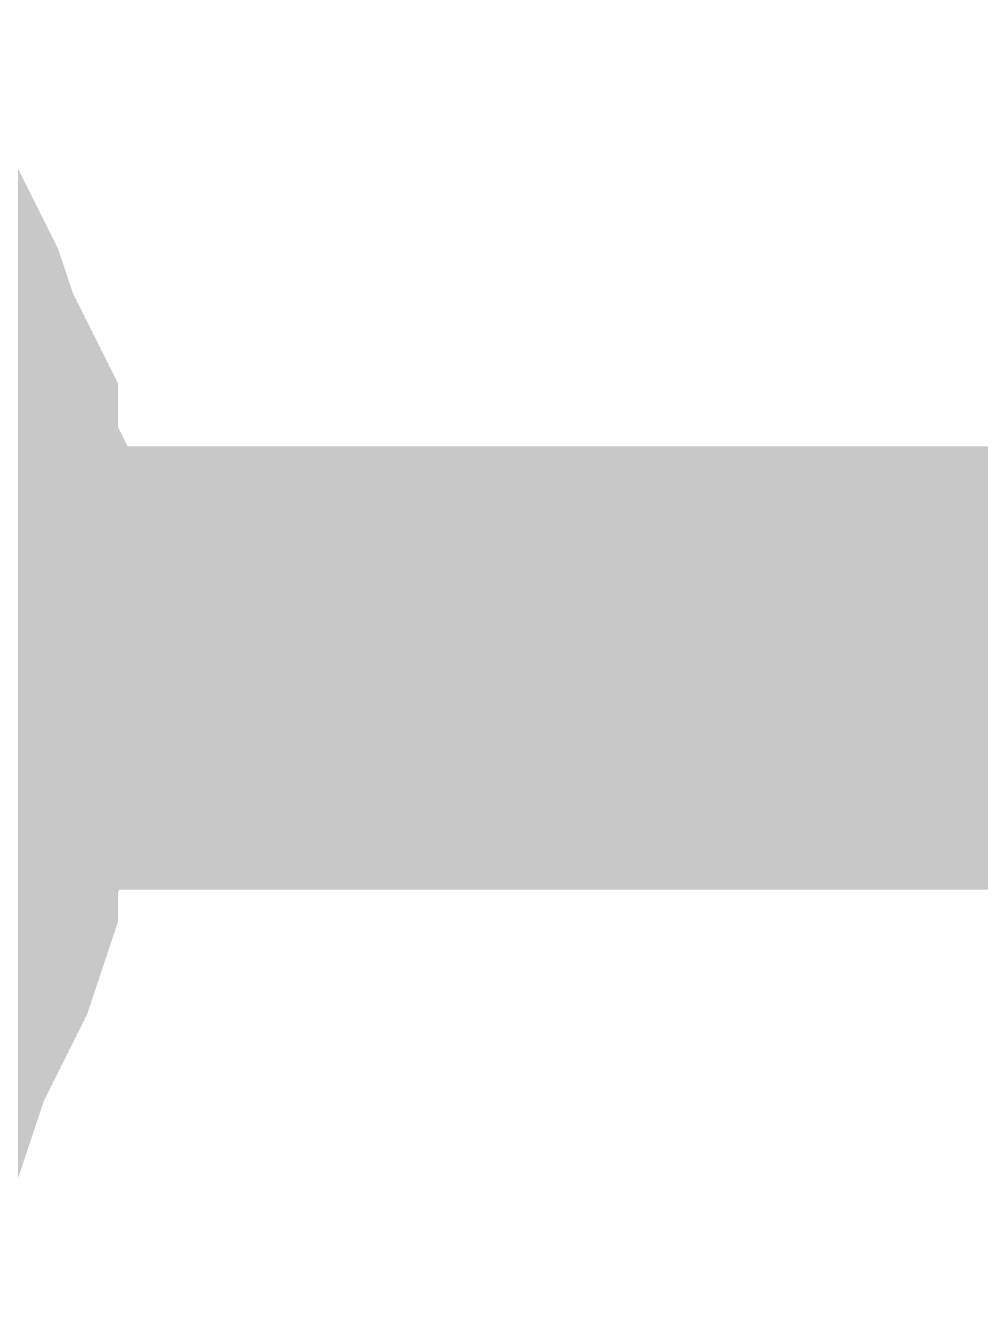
# Model space of a CAD drawing. Header units: inches. Extents: x 0 to 16.9, y 0 to 11.7.
# Drawn here: x 7.10499 to 7.13041, y 1.48504 to 1.51922 of the extents above; entities that cross this region are included whole.
import ezdxf

# ---------------------------------------------------------------- set-up
doc = ezdxf.new("R2010")
doc.units = ezdxf.units.IN
doc.header["$MEASUREMENT"] = 0
doc.layers.add('Sheet', color=255, linetype='Continuous')

msp = doc.modelspace()

# ---------------------------------------------------------------- linework, layer by layer
at = {"layer": 'Sheet'}
for points in [[(7.098848, 1.513319, 0.0118, 0.0118, 0), (7.09962, 1.512547, 0.0118, 0.0118, 0), (7.100006, 1.511775, 0.0118, 0.0118, 0), (7.100392, 1.511003, 0.0118, 0.0118, 0), (7.100777, 1.509846, 0.0118, 0.0118, 0), (7.101163, 1.509074, 0.0118, 0.0118, 0), (7.101549, 1.508302, 0.0118, 0.0118, 0), (7.101549, 1.507145, 0.0118, 0.0118, 0), (7.101935, 1.506373, 0.0118, 0.0118, 0), (7.101935, 1.505216, 0.0118, 0.0118, 0), (7.10232, 1.504058, 0.0118, 0.0118, 0), (7.10232, 1.503286, 0.0118, 0.0118, 0), (7.10232, 1.502129, 0.0118, 0.0118, 0)], [(7.098848, 1.513319, 0.0118, 0.0118, 0), (7.09962, 1.512547, 0.0118, 0.0118, 0), (7.100006, 1.511775, 0.0118, 0.0118, 0), (7.100392, 1.511003, 0.0118, 0.0118, 0), (7.100777, 1.509846, 0.0118, 0.0118, 0), (7.101163, 1.509074, 0.0118, 0.0118, 0), (7.101549, 1.508302, 0.0118, 0.0118, 0), (7.101549, 1.507145, 0.0118, 0.0118, 0), (7.101935, 1.506373, 0.0118, 0.0118, 0), (7.101935, 1.505216, 0.0118, 0.0118, 0), (7.10232, 1.504058, 0.0118, 0.0118, 0), (7.10232, 1.503286, 0.0118, 0.0118, 0), (7.10232, 1.502129, 0.0118, 0.0118, 0)], [(7.098848, 1.513319, 0.0118, 0.0118, 0), (7.09962, 1.512547, 0.0118, 0.0118, 0), (7.100006, 1.511775, 0.0118, 0.0118, 0), (7.100392, 1.511003, 0.0118, 0.0118, 0), (7.100777, 1.509846, 0.0118, 0.0118, 0), (7.101163, 1.509074, 0.0118, 0.0118, 0), (7.101549, 1.508302, 0.0118, 0.0118, 0), (7.101549, 1.507145, 0.0118, 0.0118, 0), (7.101935, 1.506373, 0.0118, 0.0118, 0), (7.101935, 1.505216, 0.0118, 0.0118, 0), (7.10232, 1.504058, 0.0118, 0.0118, 0), (7.10232, 1.503286, 0.0118, 0.0118, 0), (7.10232, 1.502129, 0.0118, 0.0118, 0)], [(7.098848, 1.513319, 0.0118, 0.0118, 0), (7.09962, 1.512547, 0.0118, 0.0118, 0), (7.100006, 1.511775, 0.0118, 0.0118, 0), (7.100392, 1.511003, 0.0118, 0.0118, 0), (7.100777, 1.509846, 0.0118, 0.0118, 0), (7.101163, 1.509074, 0.0118, 0.0118, 0), (7.101549, 1.508302, 0.0118, 0.0118, 0), (7.101549, 1.507145, 0.0118, 0.0118, 0), (7.101935, 1.506373, 0.0118, 0.0118, 0), (7.101935, 1.505216, 0.0118, 0.0118, 0), (7.10232, 1.504058, 0.0118, 0.0118, 0), (7.10232, 1.503286, 0.0118, 0.0118, 0), (7.10232, 1.502129, 0.0118, 0.0118, 0)], [(7.098848, 1.513319, 0.0118, 0.0118, 0), (7.09962, 1.512547, 0.0118, 0.0118, 0), (7.100006, 1.511775, 0.0118, 0.0118, 0), (7.100392, 1.511003, 0.0118, 0.0118, 0), (7.100777, 1.509846, 0.0118, 0.0118, 0), (7.101163, 1.509074, 0.0118, 0.0118, 0), (7.101549, 1.508302, 0.0118, 0.0118, 0), (7.101549, 1.507145, 0.0118, 0.0118, 0), (7.101935, 1.506373, 0.0118, 0.0118, 0), (7.101935, 1.505216, 0.0118, 0.0118, 0), (7.10232, 1.504058, 0.0118, 0.0118, 0), (7.10232, 1.503286, 0.0118, 0.0118, 0), (7.10232, 1.502129, 0.0118, 0.0118, 0)], [(7.098848, 1.513319, 0.0118, 0.0118, 0), (7.09962, 1.512547, 0.0118, 0.0118, 0), (7.100006, 1.511775, 0.0118, 0.0118, 0), (7.100392, 1.511003, 0.0118, 0.0118, 0), (7.100777, 1.509846, 0.0118, 0.0118, 0), (7.101163, 1.509074, 0.0118, 0.0118, 0), (7.101549, 1.508302, 0.0118, 0.0118, 0), (7.101549, 1.507145, 0.0118, 0.0118, 0), (7.101935, 1.506373, 0.0118, 0.0118, 0), (7.101935, 1.505216, 0.0118, 0.0118, 0), (7.10232, 1.504058, 0.0118, 0.0118, 0), (7.10232, 1.503286, 0.0118, 0.0118, 0), (7.10232, 1.502129, 0.0118, 0.0118, 0)], [(7.098848, 1.513319, 0.0118, 0.0118, 0), (7.09962, 1.512547, 0.0118, 0.0118, 0), (7.100006, 1.511775, 0.0118, 0.0118, 0), (7.100392, 1.511003, 0.0118, 0.0118, 0), (7.100777, 1.509846, 0.0118, 0.0118, 0), (7.101163, 1.509074, 0.0118, 0.0118, 0), (7.101549, 1.508302, 0.0118, 0.0118, 0), (7.101549, 1.507145, 0.0118, 0.0118, 0), (7.101935, 1.506373, 0.0118, 0.0118, 0), (7.101935, 1.505216, 0.0118, 0.0118, 0), (7.10232, 1.504058, 0.0118, 0.0118, 0), (7.10232, 1.503286, 0.0118, 0.0118, 0), (7.10232, 1.502129, 0.0118, 0.0118, 0)], [(7.282473, 1.502129, 0.0118, 0.0118, 0), (7.082261, 1.502129, 0.0118, 0.0118, 0)], [(7.10232, 1.502129, 0.0118, 0.0118, 0), (7.10232, 1.500971, 0.0118, 0.0118, 0), (7.10232, 1.5002, 0.0118, 0.0118, 0), (7.101935, 1.499042, 0.0118, 0.0118, 0), (7.101935, 1.49827, 0.0118, 0.0118, 0), (7.101549, 1.497113, 0.0118, 0.0118, 0), (7.101549, 1.496341, 0.0118, 0.0118, 0), (7.101163, 1.495183, 0.0118, 0.0118, 0), (7.100777, 1.494412, 0.0118, 0.0118, 0), (7.100392, 1.49364, 0.0118, 0.0118, 0), (7.100006, 1.492868, 0.0118, 0.0118, 0), (7.09962, 1.491711, 0.0118, 0.0118, 0), (7.098848, 1.490939, 0.0118, 0.0118, 0)], [(7.10232, 1.502129, 0.0118, 0.0118, 0), (7.10232, 1.500971, 0.0118, 0.0118, 0), (7.10232, 1.5002, 0.0118, 0.0118, 0), (7.101935, 1.499042, 0.0118, 0.0118, 0), (7.101935, 1.49827, 0.0118, 0.0118, 0), (7.101549, 1.497113, 0.0118, 0.0118, 0), (7.101549, 1.496341, 0.0118, 0.0118, 0), (7.101163, 1.495183, 0.0118, 0.0118, 0), (7.100777, 1.494412, 0.0118, 0.0118, 0), (7.100392, 1.49364, 0.0118, 0.0118, 0), (7.100006, 1.492868, 0.0118, 0.0118, 0), (7.09962, 1.491711, 0.0118, 0.0118, 0), (7.098848, 1.490939, 0.0118, 0.0118, 0)], [(7.10232, 1.502129, 0.0118, 0.0118, 0), (7.10232, 1.500971, 0.0118, 0.0118, 0), (7.10232, 1.5002, 0.0118, 0.0118, 0), (7.101935, 1.499042, 0.0118, 0.0118, 0), (7.101935, 1.49827, 0.0118, 0.0118, 0), (7.101549, 1.497113, 0.0118, 0.0118, 0), (7.101549, 1.496341, 0.0118, 0.0118, 0), (7.101163, 1.495183, 0.0118, 0.0118, 0), (7.100777, 1.494412, 0.0118, 0.0118, 0), (7.100392, 1.49364, 0.0118, 0.0118, 0), (7.100006, 1.492868, 0.0118, 0.0118, 0), (7.09962, 1.491711, 0.0118, 0.0118, 0), (7.098848, 1.490939, 0.0118, 0.0118, 0)], [(7.10232, 1.502129, 0.0118, 0.0118, 0), (7.10232, 1.500971, 0.0118, 0.0118, 0), (7.10232, 1.5002, 0.0118, 0.0118, 0), (7.101935, 1.499042, 0.0118, 0.0118, 0), (7.101935, 1.49827, 0.0118, 0.0118, 0), (7.101549, 1.497113, 0.0118, 0.0118, 0), (7.101549, 1.496341, 0.0118, 0.0118, 0), (7.101163, 1.495183, 0.0118, 0.0118, 0), (7.100777, 1.494412, 0.0118, 0.0118, 0), (7.100392, 1.49364, 0.0118, 0.0118, 0), (7.100006, 1.492868, 0.0118, 0.0118, 0), (7.09962, 1.491711, 0.0118, 0.0118, 0), (7.098848, 1.490939, 0.0118, 0.0118, 0)], [(7.10232, 1.502129, 0.0118, 0.0118, 0), (7.10232, 1.500971, 0.0118, 0.0118, 0), (7.10232, 1.5002, 0.0118, 0.0118, 0), (7.101935, 1.499042, 0.0118, 0.0118, 0), (7.101935, 1.49827, 0.0118, 0.0118, 0), (7.101549, 1.497113, 0.0118, 0.0118, 0), (7.101549, 1.496341, 0.0118, 0.0118, 0), (7.101163, 1.495183, 0.0118, 0.0118, 0), (7.100777, 1.494412, 0.0118, 0.0118, 0), (7.100392, 1.49364, 0.0118, 0.0118, 0), (7.100006, 1.492868, 0.0118, 0.0118, 0), (7.09962, 1.491711, 0.0118, 0.0118, 0), (7.098848, 1.490939, 0.0118, 0.0118, 0)], [(7.10232, 1.502129, 0.0118, 0.0118, 0), (7.10232, 1.500971, 0.0118, 0.0118, 0), (7.10232, 1.5002, 0.0118, 0.0118, 0), (7.101935, 1.499042, 0.0118, 0.0118, 0), (7.101935, 1.49827, 0.0118, 0.0118, 0), (7.101549, 1.497113, 0.0118, 0.0118, 0), (7.101549, 1.496341, 0.0118, 0.0118, 0), (7.101163, 1.495183, 0.0118, 0.0118, 0), (7.100777, 1.494412, 0.0118, 0.0118, 0), (7.100392, 1.49364, 0.0118, 0.0118, 0), (7.100006, 1.492868, 0.0118, 0.0118, 0), (7.09962, 1.491711, 0.0118, 0.0118, 0), (7.098848, 1.490939, 0.0118, 0.0118, 0)], [(7.10232, 1.502129, 0.0118, 0.0118, 0), (7.10232, 1.500971, 0.0118, 0.0118, 0), (7.10232, 1.5002, 0.0118, 0.0118, 0), (7.101935, 1.499042, 0.0118, 0.0118, 0), (7.101935, 1.49827, 0.0118, 0.0118, 0), (7.101549, 1.497113, 0.0118, 0.0118, 0), (7.101549, 1.496341, 0.0118, 0.0118, 0), (7.101163, 1.495183, 0.0118, 0.0118, 0), (7.100777, 1.494412, 0.0118, 0.0118, 0), (7.100392, 1.49364, 0.0118, 0.0118, 0), (7.100006, 1.492868, 0.0118, 0.0118, 0), (7.09962, 1.491711, 0.0118, 0.0118, 0), (7.098848, 1.490939, 0.0118, 0.0118, 0)], [(7.10232, 1.502129, 0.0118, 0.0118, 0), (7.10232, 1.502129, 0.0118, 0.0118, 0), (7.10232, 1.502129, 0.0118, 0.0118, 0), (7.10232, 1.502129, 0.0118, 0.0118, 0), (7.10232, 1.502129, 0.0118, 0.0118, 0), (7.10232, 1.502129, 0.0118, 0.0118, 0), (7.10232, 1.502129, 0.0118, 0.0118, 0), (7.10232, 1.502129, 0.0118, 0.0118, 0), (7.10232, 1.502129, 0.0118, 0.0118, 0), (7.10232, 1.502129, 0.0118, 0.0118, 0), (7.10232, 1.502129, 0.0118, 0.0118, 0), (7.10232, 1.502129, 0.0118, 0.0118, 0), (7.10232, 1.502129, 0.0118, 0.0118, 0), (7.10232, 1.502129, 0.0118, 0.0118, 0), (7.10232, 1.502129, 0.0118, 0.0118, 0), (7.10232, 1.502129, 0.0118, 0.0118, 0), (7.10232, 1.502129, 0.0118, 0.0118, 0), (7.10232, 1.502129, 0.0118, 0.0118, 0), (7.10232, 1.502129, 0.0118, 0.0118, 0), (7.10232, 1.502129, 0.0118, 0.0118, 0), (7.10232, 1.502129, 0.0118, 0.0118, 0), (7.10232, 1.502129, 0.0118, 0.0118, 0), (7.10232, 1.502129, 0.0118, 0.0118, 0), (7.10232, 1.502129, 0.0118, 0.0118, 0), (7.10232, 1.502129, 0.0118, 0.0118, 0), (7.10232, 1.502129, 0.0118, 0.0118, 0), (7.10232, 1.502129, 0.0118, 0.0118, 0), (7.10232, 1.502129, 0.0118, 0.0118, 0), (7.10232, 1.502129, 0.0118, 0.0118, 0), (7.10232, 1.502129, 0.0118, 0.0118, 0), (7.10232, 1.502129, 0.0118, 0.0118, 0), (7.10232, 1.502129, 0.0118, 0.0118, 0), (7.10232, 1.502129, 0.0118, 0.0118, 0)], [(7.10232, 1.502129, 0.0118, 0.0118, 0), (7.10232, 1.502129, 0.0118, 0.0118, 0)], [(7.10232, 1.502129, 0.0118, 0.0118, 0), (7.10232, 1.502129, 0.0118, 0.0118, 0), (7.10232, 1.502129, 0.0118, 0.0118, 0), (7.10232, 1.502129, 0.0118, 0.0118, 0), (7.10232, 1.502129, 0.0118, 0.0118, 0), (7.10232, 1.502129, 0.0118, 0.0118, 0), (7.10232, 1.502129, 0.0118, 0.0118, 0), (7.10232, 1.502129, 0.0118, 0.0118, 0), (7.10232, 1.502129, 0.0118, 0.0118, 0), (7.10232, 1.502129, 0.0118, 0.0118, 0), (7.10232, 1.502129, 0.0118, 0.0118, 0), (7.10232, 1.502129, 0.0118, 0.0118, 0), (7.10232, 1.502129, 0.0118, 0.0118, 0), (7.10232, 1.502129, 0.0118, 0.0118, 0), (7.10232, 1.502129, 0.0118, 0.0118, 0), (7.10232, 1.502129, 0.0118, 0.0118, 0), (7.10232, 1.502129, 0.0118, 0.0118, 0), (7.10232, 1.502129, 0.0118, 0.0118, 0), (7.10232, 1.502129, 0.0118, 0.0118, 0), (7.10232, 1.502129, 0.0118, 0.0118, 0), (7.10232, 1.502129, 0.0118, 0.0118, 0), (7.10232, 1.502129, 0.0118, 0.0118, 0), (7.10232, 1.502129, 0.0118, 0.0118, 0), (7.10232, 1.502129, 0.0118, 0.0118, 0), (7.10232, 1.502129, 0.0118, 0.0118, 0), (7.10232, 1.502129, 0.0118, 0.0118, 0), (7.10232, 1.502129, 0.0118, 0.0118, 0), (7.10232, 1.502129, 0.0118, 0.0118, 0), (7.10232, 1.502129, 0.0118, 0.0118, 0), (7.10232, 1.502129, 0.0118, 0.0118, 0), (7.10232, 1.502129, 0.0118, 0.0118, 0), (7.10232, 1.502129, 0.0118, 0.0118, 0), (7.10232, 1.502129, 0.0118, 0.0118, 0)], [(7.10232, 1.502129, 0.0118, 0.0118, 0), (7.10232, 1.502129, 0.0118, 0.0118, 0)], [(7.10232, 1.502129, 0.0118, 0.0118, 0), (7.10232, 1.502129, 0.0118, 0.0118, 0), (7.10232, 1.502129, 0.0118, 0.0118, 0), (7.10232, 1.502129, 0.0118, 0.0118, 0), (7.10232, 1.502129, 0.0118, 0.0118, 0), (7.10232, 1.502129, 0.0118, 0.0118, 0), (7.10232, 1.502129, 0.0118, 0.0118, 0), (7.10232, 1.502129, 0.0118, 0.0118, 0), (7.10232, 1.502129, 0.0118, 0.0118, 0), (7.10232, 1.502129, 0.0118, 0.0118, 0), (7.10232, 1.502129, 0.0118, 0.0118, 0), (7.10232, 1.502129, 0.0118, 0.0118, 0), (7.10232, 1.502129, 0.0118, 0.0118, 0), (7.10232, 1.502129, 0.0118, 0.0118, 0), (7.10232, 1.502129, 0.0118, 0.0118, 0), (7.10232, 1.502129, 0.0118, 0.0118, 0), (7.10232, 1.502129, 0.0118, 0.0118, 0), (7.10232, 1.502129, 0.0118, 0.0118, 0), (7.10232, 1.502129, 0.0118, 0.0118, 0), (7.10232, 1.502129, 0.0118, 0.0118, 0), (7.10232, 1.502129, 0.0118, 0.0118, 0), (7.10232, 1.502129, 0.0118, 0.0118, 0), (7.10232, 1.502129, 0.0118, 0.0118, 0), (7.10232, 1.502129, 0.0118, 0.0118, 0), (7.10232, 1.502129, 0.0118, 0.0118, 0), (7.10232, 1.502129, 0.0118, 0.0118, 0), (7.10232, 1.502129, 0.0118, 0.0118, 0), (7.10232, 1.502129, 0.0118, 0.0118, 0), (7.10232, 1.502129, 0.0118, 0.0118, 0), (7.10232, 1.502129, 0.0118, 0.0118, 0), (7.10232, 1.502129, 0.0118, 0.0118, 0), (7.10232, 1.502129, 0.0118, 0.0118, 0), (7.10232, 1.502129, 0.0118, 0.0118, 0)], [(7.10232, 1.502129, 0.0118, 0.0118, 0), (7.10232, 1.502129, 0.0118, 0.0118, 0)], [(7.10232, 1.502129, 0.0118, 0.0118, 0), (7.10232, 1.502129, 0.0118, 0.0118, 0), (7.10232, 1.502129, 0.0118, 0.0118, 0), (7.10232, 1.502129, 0.0118, 0.0118, 0), (7.10232, 1.502129, 0.0118, 0.0118, 0), (7.10232, 1.502129, 0.0118, 0.0118, 0), (7.10232, 1.502129, 0.0118, 0.0118, 0), (7.10232, 1.502129, 0.0118, 0.0118, 0), (7.10232, 1.502129, 0.0118, 0.0118, 0), (7.10232, 1.502129, 0.0118, 0.0118, 0), (7.10232, 1.502129, 0.0118, 0.0118, 0), (7.10232, 1.502129, 0.0118, 0.0118, 0), (7.10232, 1.502129, 0.0118, 0.0118, 0), (7.10232, 1.502129, 0.0118, 0.0118, 0), (7.10232, 1.502129, 0.0118, 0.0118, 0), (7.10232, 1.502129, 0.0118, 0.0118, 0), (7.10232, 1.502129, 0.0118, 0.0118, 0), (7.10232, 1.502129, 0.0118, 0.0118, 0), (7.10232, 1.502129, 0.0118, 0.0118, 0), (7.10232, 1.502129, 0.0118, 0.0118, 0), (7.10232, 1.502129, 0.0118, 0.0118, 0), (7.10232, 1.502129, 0.0118, 0.0118, 0), (7.10232, 1.502129, 0.0118, 0.0118, 0), (7.10232, 1.502129, 0.0118, 0.0118, 0), (7.10232, 1.502129, 0.0118, 0.0118, 0), (7.10232, 1.502129, 0.0118, 0.0118, 0), (7.10232, 1.502129, 0.0118, 0.0118, 0), (7.10232, 1.502129, 0.0118, 0.0118, 0), (7.10232, 1.502129, 0.0118, 0.0118, 0), (7.10232, 1.502129, 0.0118, 0.0118, 0), (7.10232, 1.502129, 0.0118, 0.0118, 0), (7.10232, 1.502129, 0.0118, 0.0118, 0), (7.10232, 1.502129, 0.0118, 0.0118, 0)], [(7.10232, 1.502129, 0.0118, 0.0118, 0), (7.10232, 1.502129, 0.0118, 0.0118, 0)], [(7.10232, 1.502129, 0.0118, 0.0118, 0), (7.10232, 1.502129, 0.0118, 0.0118, 0), (7.10232, 1.502129, 0.0118, 0.0118, 0), (7.10232, 1.502129, 0.0118, 0.0118, 0), (7.10232, 1.502129, 0.0118, 0.0118, 0), (7.10232, 1.502129, 0.0118, 0.0118, 0), (7.10232, 1.502129, 0.0118, 0.0118, 0), (7.10232, 1.502129, 0.0118, 0.0118, 0), (7.10232, 1.502129, 0.0118, 0.0118, 0), (7.10232, 1.502129, 0.0118, 0.0118, 0), (7.10232, 1.502129, 0.0118, 0.0118, 0), (7.10232, 1.502129, 0.0118, 0.0118, 0), (7.10232, 1.502129, 0.0118, 0.0118, 0), (7.10232, 1.502129, 0.0118, 0.0118, 0), (7.10232, 1.502129, 0.0118, 0.0118, 0), (7.10232, 1.502129, 0.0118, 0.0118, 0), (7.10232, 1.502129, 0.0118, 0.0118, 0), (7.10232, 1.502129, 0.0118, 0.0118, 0), (7.10232, 1.502129, 0.0118, 0.0118, 0), (7.10232, 1.502129, 0.0118, 0.0118, 0), (7.10232, 1.502129, 0.0118, 0.0118, 0), (7.10232, 1.502129, 0.0118, 0.0118, 0), (7.10232, 1.502129, 0.0118, 0.0118, 0), (7.10232, 1.502129, 0.0118, 0.0118, 0), (7.10232, 1.502129, 0.0118, 0.0118, 0), (7.10232, 1.502129, 0.0118, 0.0118, 0), (7.10232, 1.502129, 0.0118, 0.0118, 0), (7.10232, 1.502129, 0.0118, 0.0118, 0), (7.10232, 1.502129, 0.0118, 0.0118, 0), (7.10232, 1.502129, 0.0118, 0.0118, 0), (7.10232, 1.502129, 0.0118, 0.0118, 0), (7.10232, 1.502129, 0.0118, 0.0118, 0), (7.10232, 1.502129, 0.0118, 0.0118, 0)], [(7.10232, 1.502129, 0.0118, 0.0118, 0), (7.10232, 1.502129, 0.0118, 0.0118, 0)], [(7.10232, 1.502129, 0.0118, 0.0118, 0), (7.10232, 1.502129, 0.0118, 0.0118, 0), (7.10232, 1.502129, 0.0118, 0.0118, 0), (7.10232, 1.502129, 0.0118, 0.0118, 0), (7.10232, 1.502129, 0.0118, 0.0118, 0), (7.10232, 1.502129, 0.0118, 0.0118, 0), (7.10232, 1.502129, 0.0118, 0.0118, 0), (7.10232, 1.502129, 0.0118, 0.0118, 0), (7.10232, 1.502129, 0.0118, 0.0118, 0), (7.10232, 1.502129, 0.0118, 0.0118, 0), (7.10232, 1.502129, 0.0118, 0.0118, 0), (7.10232, 1.502129, 0.0118, 0.0118, 0), (7.10232, 1.502129, 0.0118, 0.0118, 0), (7.10232, 1.502129, 0.0118, 0.0118, 0), (7.10232, 1.502129, 0.0118, 0.0118, 0), (7.10232, 1.502129, 0.0118, 0.0118, 0), (7.10232, 1.502129, 0.0118, 0.0118, 0), (7.10232, 1.502129, 0.0118, 0.0118, 0), (7.10232, 1.502129, 0.0118, 0.0118, 0), (7.10232, 1.502129, 0.0118, 0.0118, 0), (7.10232, 1.502129, 0.0118, 0.0118, 0), (7.10232, 1.502129, 0.0118, 0.0118, 0), (7.10232, 1.502129, 0.0118, 0.0118, 0), (7.10232, 1.502129, 0.0118, 0.0118, 0), (7.10232, 1.502129, 0.0118, 0.0118, 0), (7.10232, 1.502129, 0.0118, 0.0118, 0), (7.10232, 1.502129, 0.0118, 0.0118, 0), (7.10232, 1.502129, 0.0118, 0.0118, 0), (7.10232, 1.502129, 0.0118, 0.0118, 0), (7.10232, 1.502129, 0.0118, 0.0118, 0), (7.10232, 1.502129, 0.0118, 0.0118, 0), (7.10232, 1.502129, 0.0118, 0.0118, 0), (7.10232, 1.502129, 0.0118, 0.0118, 0)], [(7.10232, 1.502129, 0.0118, 0.0118, 0), (7.10232, 1.502129, 0.0118, 0.0118, 0)], [(7.10232, 1.502129, 0.0118, 0.0118, 0), (7.10232, 1.502129, 0.0118, 0.0118, 0), (7.10232, 1.502129, 0.0118, 0.0118, 0), (7.10232, 1.502129, 0.0118, 0.0118, 0), (7.10232, 1.502129, 0.0118, 0.0118, 0), (7.10232, 1.502129, 0.0118, 0.0118, 0), (7.10232, 1.502129, 0.0118, 0.0118, 0), (7.10232, 1.502129, 0.0118, 0.0118, 0), (7.10232, 1.502129, 0.0118, 0.0118, 0), (7.10232, 1.502129, 0.0118, 0.0118, 0), (7.10232, 1.502129, 0.0118, 0.0118, 0), (7.10232, 1.502129, 0.0118, 0.0118, 0), (7.10232, 1.502129, 0.0118, 0.0118, 0), (7.10232, 1.502129, 0.0118, 0.0118, 0), (7.10232, 1.502129, 0.0118, 0.0118, 0), (7.10232, 1.502129, 0.0118, 0.0118, 0), (7.10232, 1.502129, 0.0118, 0.0118, 0), (7.10232, 1.502129, 0.0118, 0.0118, 0), (7.10232, 1.502129, 0.0118, 0.0118, 0), (7.10232, 1.502129, 0.0118, 0.0118, 0), (7.10232, 1.502129, 0.0118, 0.0118, 0), (7.10232, 1.502129, 0.0118, 0.0118, 0), (7.10232, 1.502129, 0.0118, 0.0118, 0), (7.10232, 1.502129, 0.0118, 0.0118, 0), (7.10232, 1.502129, 0.0118, 0.0118, 0), (7.10232, 1.502129, 0.0118, 0.0118, 0), (7.10232, 1.502129, 0.0118, 0.0118, 0), (7.10232, 1.502129, 0.0118, 0.0118, 0), (7.10232, 1.502129, 0.0118, 0.0118, 0), (7.10232, 1.502129, 0.0118, 0.0118, 0), (7.10232, 1.502129, 0.0118, 0.0118, 0), (7.10232, 1.502129, 0.0118, 0.0118, 0), (7.10232, 1.502129, 0.0118, 0.0118, 0)], [(7.10232, 1.502129, 0.0118, 0.0118, 0), (7.10232, 1.502129, 0.0118, 0.0118, 0)]]:
    msp.add_lwpolyline(points, format="xyseb", dxfattribs=at)

doc.saveas('drawing.dxf')
